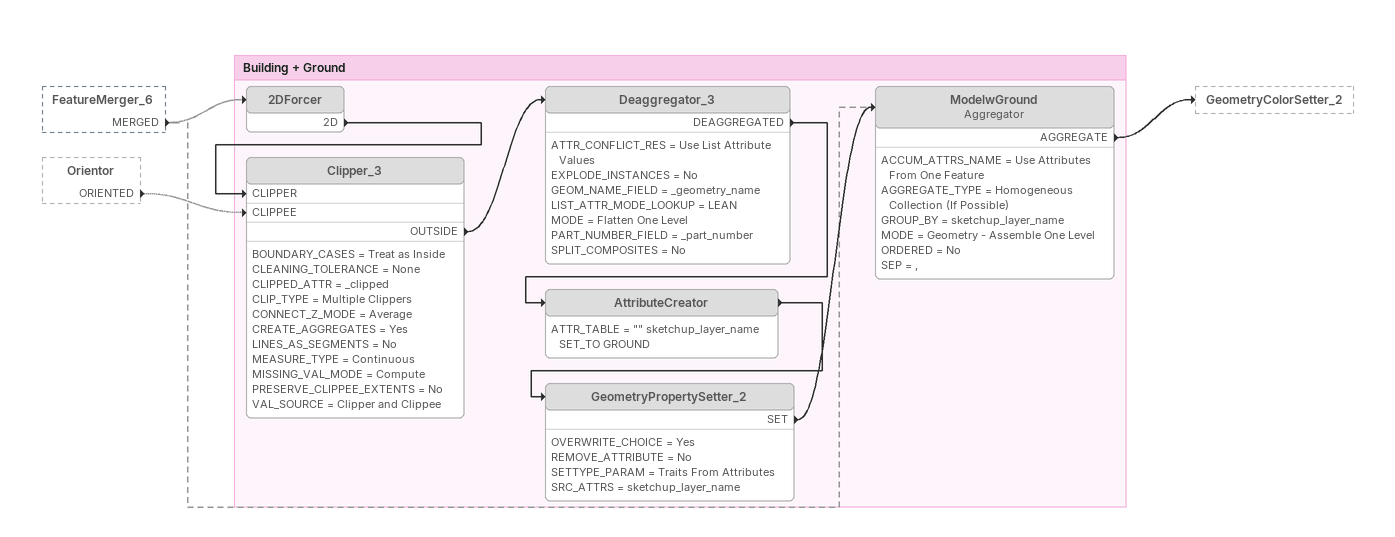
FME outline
FeatureMerger_6 [outside]
    MERGED -> 2DForcer [off]
    MERGED -> ModelwGround [off]
Orientor [outside]
    ORIENTED -> Clipper_3 [CLIPPEE] [off]

Bookmark: Building + Ground
2DForcer [off]
    2D -> Clipper_3 [CLIPPER]
Clipper_3 [off]
    BOUNDARY_CASES = Treat as Inside
    CLEANING_TOLERANCE = None
    CLIPPED_ATTR = _clipped
    CLIP_TYPE = Multiple Clippers
    CONNECT_Z_MODE = Average
    CREATE_AGGREGATES = Yes
    LINES_AS_SEGMENTS = No
    MEASURE_TYPE = Continuous
    MISSING_VAL_MODE = Compute
    PRESERVE_CLIPPEE_EXTENTS = No
    VAL_SOURCE = Clipper and Clippee
    OUTSIDE -> Deaggregator_3
Deaggregator_3 [off]
    ATTR_CONFLICT_RES = Use List Attribute Values
    EXPLODE_INSTANCES = No
    GEOM_NAME_FIELD = _geometry_name
    LIST_ATTR_MODE_LOOKUP = LEAN
    MODE = Flatten One Level
    PART_NUMBER_FIELD = _part_number
    SPLIT_COMPOSITES = No
    DEAGGREGATED -> AttributeCreator
AttributeCreator [off]
    ATTR_TABLE = "" sketchup_layer_name SET_TO GROUND
    -> GeometryPropertySetter_2
GeometryPropertySetter_2 [off]
    OVERWRITE_CHOICE = Yes
    REMOVE_ATTRIBUTE = No
    SETTYPE_PARAM = Traits From Attributes
    SRC_ATTRS = sketchup_layer_name
    SET -> ModelwGround
ModelwGround: Aggregator [off]
    ACCUM_ATTRS_NAME = Use Attributes From One Feature
    AGGREGATE_TYPE = Homogeneous Collection (If Possible)
    GROUP_BY = sketchup_layer_name
    MODE = Geometry - Assemble One Level
    ORDERED = No
    SEP = ,
    AGGREGATE -> GeometryColorSetter_2
